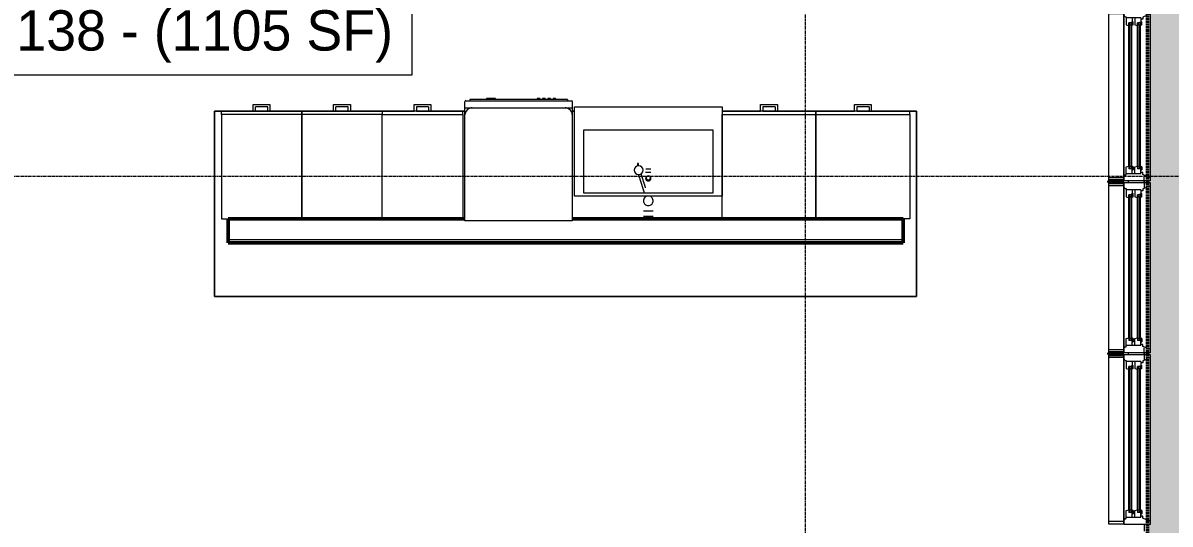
# Model space of a CAD drawing. Header units: inches. Extents: x -4235 to -464, y 9706 to 12338.
# Drawn here: x -2348.3 to -2091.8, y 10089.5 to 10201.5 of the extents above; entities that cross this region are included whole.
import ezdxf

# ---------------------------------------------------------------- set-up
doc = ezdxf.new("R2010")
doc.units = ezdxf.units.IN
doc.header["$MEASUREMENT"] = 0
doc.linetypes.add('Dash 1_16_', pattern=[0.125, 0.0625, -0.0625])
doc.linetypes.add('Grid Line 1_2_', pattern=[0.875, 0.5, -0.125, 0.125, -0.125])
for name, color, linetype, lineweight in [('0-1', 7, 'Continuous', 5), ('0-2', 10, 'Continuous', 9), ('A-AREA-IDEN', 2, 'Continuous', 9), ('A-CLNG-PATT-1', 253, 'Continuous', 13), ('A-GLAZ-1', 151, 'Continuous', 9), ('A-GLAZ-2', 151, 'Continuous', 20), ('A-WALL', 113, 'Continuous', 13), ('A-WALL-1', 7, 'Continuous', 50), ('A-WALL-2', 250, 'Continuous', 13), ('A-WALL-3', 10, 'Continuous', 9), ('A-WALL-4', 254, 'Continuous', 9), ('A-WALL-5', 113, 'Continuous', 9), ('A-WALL-6', 113, 'Continuous', 50), ('C-PROP-LINE-1', 91, 'Dash 1_16_', 50), ('P-SANR-FIXT-1', 10, 'Continuous', 9), ('P-SANR-FIXT-2', 254, 'Continuous', 9), ('Q-CASE-2', 10, 'Continuous', 9), ('Q-SPCQ-1', 10, 'Continuous', 9), ('S-GRID-1', 1, 'Grid Line 1_2_', 9)]:
    doc.layers.add(name, color=color, linetype=linetype, lineweight=lineweight)
doc.styles.add('Century Gothic', font='ufonts.com_century-gothic.ttf', dxfattribs={"height": 9})

# ---------------------------------------------------------------- blocks, each defined once
blk = doc.blocks.new('Dishwasher_15404 - 34_ counter-2817256-BACKGROUND - RCP - 1ST FLOOR')
at = {"layer": 'Q-SPCQ-1'}
for p, q in [((0, -24), (0, 0)), ((0, 0), (23.68, 0)), ((23.68, 0), (25.25, 0)), ((25.25, 0), (26.68, 0)), ((25.25, 0), (25.25, -1.57)), ((25.25, -1.57), (25.25, -22.43)), ((26.87, -0.2), (26.87, -23.8)), ((27.12, -1.09), (26.87, -1.09)), ((27.12, -2.61), (27.12, -1.09)), ((27.12, -3.81), (27.12, -2.61)), ((27.12, -20.19), (27.12, -3.81)), ((27.37, -4.82), (27.12, -4.82)), ((27.37, -5.81), (27.37, -4.82)), ((27.12, -6.79), (27.37, -6.79)), ((27.37, -6.79), (27.37, -5.81)), ((27.37, -16.15), (27.12, -16.15)), ((27.37, -16.74), (27.12, -16.74)), ((27.37, -17.33), (27.12, -17.33)), ((27.37, -17.92), (27.12, -17.92)), ((27.37, -16.74), (27.37, -16.15)), ((27.37, -17.92), (27.37, -17.33)), ((27.37, -18.51), (27.12, -18.51)), ((27.37, -19.1), (27.12, -19.1)), ((27.37, -19.69), (27.12, -19.69)), ((27.12, -21.39), (27.12, -20.19)), ((27.37, -20.28), (27.12, -20.28)), ((27.37, -19.1), (27.37, -18.51)), ((27.37, -20.28), (27.37, -19.69)), ((25.25, -22.43), (25.25, -24)), ((27.12, -22.91), (26.87, -22.91)), ((27.12, -22.91), (27.12, -21.39)), ((23.68, -24), (0, -24)), ((25.25, -24), (23.68, -24)), ((26.68, -24), (25.25, -24))]:
    blk.add_line(p, q, dxfattribs=at)
for centre, radius, start, end in [((26.68, -0.2), 0.197, 0, 90), ((23.68, -1.57), 1.57, 0, 90), ((23.68, -1.57), 1.57, 32.077, 42.3359), ((23.68, -1.57), 1.57, 17.8182, 27.5266), ((23.68, -1.57), 1.57, 0, 13.6425), ((26.68, -0.2), 0.197, 15, 90), ((23.68, -22.43), 1.57, 270, 0), ((23.68, -22.43), 1.57, 332.4734, 342.1818), ((23.68, -22.43), 1.57, 346.3575, 0), ((23.68, -22.43), 1.57, 317.6641, 327.923), ((26.68, -23.8), 0.197, 270, 0)]:
    blk.add_arc(centre, radius, start, end, dxfattribs=at)
blk = doc.blocks.new('Base Cabinet 3 Drawer 230 - Base Cabinet 3 Drawer 230 21_-2554957-BACKGROUND - RCP - 1ST FLOOR')
at = {"layer": 'Q-CASE-2'}
for p, q in [((-9.76, -23.25), (-9.76, 0)), ((-9.76, 0), (11.24, 0)), ((11.24, 0), (11.24, -23.25)), ((-9.76, -23.25), (-9.76, -24)), ((11.24, -23.25), (-9.76, -23.25)), ((-9.76, -24), (11.24, -24)), ((-0.64, -24), (-1.14, -24)), ((-1.14, -25.5), (-1.14, -24)), ((2.61, -25.5), (-1.14, -25.5)), ((-0.64, -25), (-0.64, -24)), ((-0.64, -25), (2.11, -25)), ((2.11, -25), (2.11, -24)), ((2.11, -24), (2.61, -24)), ((2.61, -24), (2.61, -25.5)), ((11.24, -24), (11.24, -23.25))]:
    blk.add_line(p, q, dxfattribs=at)
blk = doc.blocks.new('Base Cabinet 3 Drawer 230 - Base Cabinet 3 Drawer 230 18_-2579417-BACKGROUND - RCP - 1ST FLOOR')
at = {"layer": 'Q-CASE-2'}
for p, q in [((-8.26, 24), (9.74, 24)), ((-8.26, 23.25), (-8.26, 24)), ((9.74, 23.25), (-8.26, 23.25)), ((-8.26, 23.25), (-8.26, 0)), ((-1.14, 24), (-1.14, 25.5)), ((-1.14, 25.5), (2.61, 25.5)), ((-1.14, 24), (-0.64, 24)), ((2.11, 25), (-0.64, 25)), ((-0.64, 24), (-0.64, 25)), ((2.11, 24), (2.11, 25)), ((2.61, 24), (2.11, 24)), ((2.61, 25.5), (2.61, 24)), ((9.74, 24), (9.74, 23.25)), ((9.74, 0), (9.74, 23.25)), ((-8.26, 0), (9.74, 0))]:
    blk.add_line(p, q, dxfattribs=at)
blk = doc.blocks.new('Base Cabinet 4 Drawer 254 - Base Cabinet 4 Drawer 254 18_-2556185-BACKGROUND - RCP - 1ST FLOOR')
at = {"layer": 'Q-CASE-2'}
for p, q in [((-8.26, -23.25), (-8.26, 0)), ((-8.26, 0), (9.74, 0)), ((9.74, 0), (9.74, -23.25)), ((-8.26, -23.25), (-8.26, -24)), ((9.74, -23.25), (-8.26, -23.25)), ((-8.26, -24), (9.74, -24)), ((-0.64, -24), (-1.14, -24)), ((-1.14, -25.5), (-1.14, -24)), ((2.61, -25.5), (-1.14, -25.5)), ((-0.64, -25), (-0.64, -24)), ((-0.64, -25), (2.11, -25)), ((2.11, -25), (2.11, -24)), ((2.11, -24), (2.61, -24)), ((2.61, -24), (2.61, -25.5)), ((9.74, -24), (9.74, -23.25))]:
    blk.add_line(p, q, dxfattribs=at)
blk = doc.blocks.new('kitchen_faucet_14143 - kitchen_faucet_14143-V38-BACKGROUND - RCP - 1ST FLOOR')
at = {"layer": 'P-SANR-FIXT-1'}
for p, q in [((-7.09, 0.57), (-7.09, -0.57)), ((-6.3, 0.59), (-6.3, -0.59)), ((-4.89, 0.59), (-4.97, 0.59)), ((-7.81, -2.2), (-8.24, -2.2)), ((-8.24, -2.4), (-7.78, -2.4)), ((-4.97, -0.59), (-4.89, -0.59))]:
    blk.add_line(p, q, dxfattribs=at)
at = {"layer": 'P-SANR-FIXT-1', "flags": 128}
for points in [[(-2.85, -0.59), (-2.9, -0.61), (-2.96, -0.62), (-3.02, -0.64), (-3.08, -0.66), (-3.14, -0.68), (-3.19, -0.7), (-3.25, -0.72), (-3.31, -0.74), (-3.37, -0.76), (-3.43, -0.77), (-3.49, -0.79), (-3.55, -0.81), (-3.61, -0.83), (-3.67, -0.85), (-3.73, -0.87), (-3.79, -0.89), (-3.85, -0.91), (-3.91, -0.92), (-3.97, -0.94), (-4.03, -0.96), (-4.09, -0.98), (-4.15, -1), (-4.21, -1.02), (-4.26, -1.04), (-4.32, -1.05), (-4.94, -1.25), (-4.99, -1.27), (-5.04, -1.28), (-5.09, -1.3), (-5.15, -1.31), (-5.2, -1.33), (-5.44, -1.41), (-5.48, -1.42), (-5.53, -1.43), (-5.57, -1.45), (-5.62, -1.46), (-5.66, -1.48), (-5.7, -1.49), (-5.75, -1.5), (-5.79, -1.52), (-5.83, -1.53), (-5.87, -1.54), (-5.91, -1.56), (-5.95, -1.57), (-5.99, -1.58), (-6.02, -1.59)], [(-1.8, -0.88), (-1.85, -0.89), (-1.9, -0.91), (-1.96, -0.93), (-2.01, -0.94), (-2.06, -0.96), (-2.12, -0.98), (-2.18, -1), (-2.23, -1.01), (-2.29, -1.03), (-2.34, -1.05), (-2.4, -1.07), (-2.46, -1.09), (-2.52, -1.1), (-2.57, -1.12), (-2.63, -1.14), (-2.69, -1.16), (-2.75, -1.18), (-2.81, -1.2), (-2.87, -1.21), (-2.93, -1.23), (-2.99, -1.25), (-3.05, -1.27), (-3.1, -1.29), (-3.16, -1.31), (-3.22, -1.33), (-3.28, -1.35), (-3.34, -1.37), (-3.4, -1.38), (-3.46, -1.4), (-3.52, -1.42), (-3.58, -1.44), (-3.64, -1.46), (-3.7, -1.48), (-3.76, -1.5), (-3.82, -1.52), (-3.88, -1.53), (-3.94, -1.55), (-4, -1.57), (-4.05, -1.59), (-4.11, -1.61), (-4.74, -1.8), (-4.79, -1.82), (-4.84, -1.84), (-4.89, -1.85), (-4.94, -1.87), (-4.99, -1.89), (-5.22, -1.96), (-5.27, -1.97), (-5.32, -1.99), (-5.36, -2), (-5.41, -2.02), (-5.45, -2.03), (-5.49, -2.04), (-5.54, -2.06), (-5.58, -2.07), (-5.62, -2.08), (-5.66, -2.1), (-5.7, -2.11), (-5.74, -2.12), (-5.78, -2.13), (-5.82, -2.15), (-5.85, -2.16)]]:
    blk.add_lwpolyline(points, dxfattribs=at)
at = {"layer": 'P-SANR-FIXT-1'}
for start, end in [(0, 180), (180, 360)]:
    blk.add_arc((-6.83, -2.16), 0.984, start, end, dxfattribs=at)
for centre, major_axis, ratio, start_param, end_param in [((-5.14, 0), (0, 0.492), 0.906308, 4.712389, 7.853982), ((-4.97, 0), (0, 0.591), 0.906308, 4.712389, 6.98609), ((-4.97, 0), (0, 0.492), 0.906308, 4.712389, 6.471856), ((-8.24, -2.3), (0, 0.0984), 0.984808, 5.759587, 7.853982), ((-8.24, -2.3), (0, 0.0984), 0.984808, 1.570796, 3.665191), ((-5.14, 0), (0, 0.492), 0.906308, 1.570796, 4.712389), ((-4.97, 0), (0, 0.591), 0.906308, 2.356194, 4.712389), ((-4.97, 0), (0, 0.492), 0.906308, 2.952922, 4.712389)]:
    blk.add_ellipse(centre, major_axis=major_axis, ratio=ratio, start_param=start_param, end_param=end_param, dxfattribs=at)
at = {"layer": 'P-SANR-FIXT-2'}
for p, q in [((2.26, 0.94), (2.26, 1.08)), ((2.26, 0.28), (2.26, 0.94)), ((2.26, -0.54), (2.26, 0.28)), ((2.34, 1.08), (2.34, 0)), ((3.44, 0.28), (3.44, 1.08)), ((3.44, -0.28), (3.44, 0.28)), ((2.26, -1.05), (2.26, -0.54)), ((2.26, -1.08), (2.26, -1.05)), ((2.34, 0), (2.34, -0.77)), ((2.34, -0.77), (2.34, -0.94)), ((2.34, -0.94), (2.34, -1.05)), ((2.34, -1.05), (2.34, -1.08)), ((3.44, -0.54), (3.44, -0.28)), ((3.44, -0.94), (3.44, -0.54)), ((3.44, -1.08), (3.44, -0.94))]:
    blk.add_line(p, q, dxfattribs=at)
at = {"layer": 'P-SANR-FIXT-2', "flags": 128}
blk.add_lwpolyline([(-0.92, -0.6), (-0.96, -0.61), (-1, -0.63), (-1.04, -0.64)], dxfattribs=at)
at = {"layer": 'P-SANR-FIXT-2'}
for start, end in [(150, 164.9715), (105, 150), (60, 105), (45, 60), (0, 45), (315, 360), (195.0285, 285), (285, 300), (300, 315)]:
    blk.add_arc((0, 0), 1.08, start, end, dxfattribs=at)
blk = doc.blocks.new('CTR - 1st Phase - Unit Layouts_rvt-1-BACKGROUND - RCP - 1ST FLOOR')
at = {"layer": 'A-WALL-1'}
for p, q in [((-2302.45, 10157.75), (-2249.47, 10157.75)), ((-2302.45, 10152.37), (-2302.45, 10157.75)), ((-2225.47, 10157.75), (-2151.45, 10157.75)), ((-2151.45, 10157.75), (-2151.45, 10152.37)), ((-2151.45, 10152.37), (-2302.45, 10152.37))]:
    blk.add_line(p, q, dxfattribs=at)
at = {"layer": 'A-WALL-2'}
blk.add_line((-2151.45, 10153), (-2302.45, 10153), dxfattribs=at)
at = {"layer": 'A-WALL-3'}
for p, q in [((-2305.47, 10140.37), (-2305.47, 10181.75)), ((-2305.47, 10181.75), (-2296.85, 10181.75)), ((-2296.35, 10181.75), (-2296.85, 10181.75)), ((-2296.35, 10181.75), (-2293.6, 10181.75)), ((-2293.1, 10181.75), (-2293.6, 10181.75)), ((-2293.1, 10181.75), (-2278.85, 10181.75)), ((-2278.35, 10181.75), (-2278.85, 10181.75)), ((-2278.35, 10181.75), (-2275.6, 10181.75)), ((-2275.1, 10181.75), (-2275.6, 10181.75)), ((-2275.1, 10181.75), (-2260.85, 10181.75)), ((-2260.35, 10181.75), (-2260.85, 10181.75)), ((-2260.35, 10181.75), (-2257.6, 10181.75)), ((-2257.1, 10181.75), (-2257.6, 10181.75)), ((-2257.1, 10181.75), (-2249.47, 10181.75)), ((-2225.47, 10181.75), (-2224.97, 10181.75)), ((-2191.97, 10181.75), (-2183.35, 10181.75)), ((-2182.87, 10181.75), (-2183.35, 10181.75)), ((-2182.85, 10181.75), (-2180.1, 10181.75)), ((-2179.6, 10181.75), (-2180.1, 10181.75)), ((-2179.6, 10181.75), (-2162.35, 10181.75)), ((-2161.85, 10181.75), (-2162.35, 10181.75)), ((-2161.85, 10181.75), (-2159.1, 10181.75)), ((-2158.6, 10181.75), (-2159.1, 10181.75)), ((-2158.6, 10181.75), (-2148.45, 10181.75)), ((-2148.45, 10181.75), (-2148.45, 10140.37)), ((-2148.45, 10140.37), (-2305.47, 10140.37))]:
    blk.add_line(p, q, dxfattribs=at)
at = {"layer": 'A-WALL-4'}
for p, q in [((-2296.85, 10181.75), (-2305.47, 10181.75)), ((-2305.47, 10181.75), (-2305.47, 10140.37)), ((-2293.6, 10181.75), (-2296.35, 10181.75)), ((-2278.85, 10181.75), (-2293.1, 10181.75)), ((-2275.6, 10181.75), (-2278.35, 10181.75)), ((-2260.85, 10181.75), (-2275.1, 10181.75)), ((-2257.6, 10181.75), (-2260.35, 10181.75)), ((-2249.47, 10181.75), (-2257.1, 10181.75)), ((-2224.97, 10181.75), (-2225.47, 10181.75)), ((-2183.35, 10181.75), (-2191.97, 10181.75)), ((-2180.1, 10181.75), (-2182.85, 10181.75)), ((-2162.35, 10181.75), (-2179.6, 10181.75)), ((-2159.1, 10181.75), (-2161.85, 10181.75)), ((-2148.45, 10181.75), (-2158.6, 10181.75)), ((-2148.45, 10140.37), (-2148.45, 10181.75)), ((-2302.45, 10157.75), (-2249.47, 10157.75)), ((-2302.45, 10152.37), (-2302.45, 10157.75)), ((-2225.47, 10157.75), (-2151.45, 10157.75)), ((-2151.45, 10152.37), (-2151.45, 10157.75)), ((-2151.45, 10152.37), (-2302.45, 10152.37)), ((-2305.47, 10140.37), (-2148.45, 10140.37))]:
    blk.add_line(p, q, dxfattribs=at)
at = {"layer": 'P-SANR-FIXT-1'}
for p, q in [((-2224.97, 10182.76), (-2191.97, 10182.76)), ((-2224.97, 10162.8), (-2224.97, 10182.76)), ((-2191.97, 10182.76), (-2191.97, 10162.8)), ((-2222.97, 10177.51), (-2222.97, 10163.55)), ((-2193.97, 10177.51), (-2222.97, 10177.51)), ((-2193.97, 10163.55), (-2193.97, 10177.51)), ((-2222.97, 10163.55), (-2193.97, 10163.55)), ((-2191.97, 10162.8), (-2224.97, 10162.8))]:
    blk.add_line(p, q, dxfattribs=at)
at = {"layer": '0-2'}
for name, p, rotation in [('Dishwasher_15404 - 34_ counter-2817256-BACKGROUND - RCP - 1ST FLOOR', (-2249.47, 10157.25), 90.00000000010067), ('Base Cabinet 4 Drawer 254 - Base Cabinet 4 Drawer 254 18_-2556185-BACKGROUND - RCP - 1ST FLOOR', (-2258.24, 10157.75), 180), ('Base Cabinet 3 Drawer 230 - Base Cabinet 3 Drawer 230 21_-2554957-BACKGROUND - RCP - 1ST FLOOR', (-2180.74, 10157.75), 180), ('Base Cabinet 3 Drawer 230 - Base Cabinet 3 Drawer 230 21_-2554957-BACKGROUND - RCP - 1ST FLOOR', (-2159.74, 10157.75), 180), ('kitchen_faucet_14143 - kitchen_faucet_14143-V38-BACKGROUND - RCP - 1ST FLOOR', (-2208.47, 10161.76), 270.0000000000063)]:
    blk.add_blockref(name, p, dxfattribs=dict(at, rotation=rotation))
for p in [(-2295.71, 10157.75), (-2277.71, 10157.75)]:
    blk.add_blockref('Base Cabinet 3 Drawer 230 - Base Cabinet 3 Drawer 230 18_-2579417-BACKGROUND - RCP - 1ST FLOOR', p, dxfattribs=at)
blk = doc.blocks.new('Window-Double_Hung-Andersen-400_Series-Tilt_Wash - DOUBLE HUNG - COTTAGE - 1ST FLOOR-2889437-BACKGROUND - RCP - 1ST FLOOR')
at = {"layer": 'A-GLAZ-1'}
for p, q in [((-18.95, 4.31), (18.95, 4.31)), ((-18.95, 0.94), (-18.95, 4.31)), ((-18.32, 0.94), (-18.32, 4.31)), ((18.32, 0.94), (18.32, 4.31)), ((18.95, 4.31), (18.95, 0.94)), ((18.95, 0.94), (-18.95, 0.94)), ((-16.29, -0.31), (-15.7, -0.31)), ((-16.29, -0.69), (-15.7, -0.69)), ((-16.29, -2.25), (-15.7, -2.25)), ((-15.82, -0.69), (-15.82, -0.31)), ((-15.82, -2.63), (-15.82, -2.25)), ((-15.7, -0.19), (15.7, -0.19)), ((-15.7, -0.31), (15.7, -0.31)), ((-15.7, -0.69), (15.7, -0.69)), ((-15.7, -0.81), (15.7, -0.81)), ((-15.7, -2.13), (15.7, -2.13)), ((-15.7, -2.25), (15.7, -2.25)), ((16.29, -0.31), (15.7, -0.31)), ((16.29, -0.69), (15.7, -0.69)), ((16.29, -2.25), (15.7, -2.25)), ((15.82, -0.69), (15.82, -0.31)), ((15.82, -2.63), (15.82, -2.25)), ((-16.29, -2.63), (-15.7, -2.63)), ((-15.7, -2.63), (15.7, -2.63)), ((-15.7, -2.75), (15.7, -2.75)), ((16.29, -2.63), (15.7, -2.63))]:
    blk.add_line(p, q, dxfattribs=at)
at = {"layer": 'A-GLAZ-2'}
for p, q in [((-19.01, 0.94), (19.01, 0.94)), ((-19.01, -4.94), (-19.01, 0.94)), ((-17.67, 0.66), (-18, 0.94)), ((-17.67, 0.66), (-17.67, 0.44)), ((-17.67, 0.44), (-15.86, 0.44)), ((-17.42, -2.87), (-17.42, 0.44)), ((-15.86, 0.44), (-15.7, -0.19)), ((15.86, 0.44), (15.7, -0.19)), ((17.67, 0.44), (15.86, 0.44)), ((17.42, -2.87), (17.42, 0.44)), ((17.67, 0.66), (18, 0.94)), ((17.67, 0.66), (17.67, 0.44)), ((19.01, 0.94), (19.01, -4.94)), ((-17.42, -0.94), (-16.57, -0.94)), ((-17.42, -1.5), (-15.86, -1.5)), ((-16.57, -0.81), (-16.57, -1.16)), ((-15.7, -0.81), (-16.57, -0.81)), ((-15.86, -1.16), (-16.57, -1.16)), ((-16.29, -0.81), (-16.29, -0.19)), ((-15.7, -0.19), (-16.29, -0.19)), ((-16.29, -2.75), (-16.29, -2.13)), ((-15.7, -2.13), (-16.29, -2.13)), ((-15.86, -1.16), (-15.7, -0.81)), ((-15.86, -1.5), (-15.7, -2.13)), ((15.7, -0.19), (16.29, -0.19)), ((15.86, -1.16), (15.7, -0.81)), ((15.7, -0.81), (16.57, -0.81)), ((15.86, -1.5), (15.7, -2.13)), ((15.7, -2.13), (16.29, -2.13)), ((15.86, -1.16), (16.57, -1.16)), ((17.42, -1.5), (15.86, -1.5)), ((16.29, -0.81), (16.29, -0.19)), ((16.29, -2.75), (16.29, -2.13)), ((16.57, -0.81), (16.57, -1.16)), ((17.42, -0.94), (16.57, -0.94)), ((-19.01, -3.56), (-20.51, -3.56)), ((19.01, -4.94), (-19.01, -4.94)), ((-18.2, -4.12), (-17.92, -4.12)), ((-18.2, -4.94), (-18.2, -4.12)), ((-17.92, -4.12), (-17.61, -3.31)), ((-17.61, -3.31), (-17.14, -3.31)), ((-17.42, -2.87), (-16.57, -2.87)), ((-17.14, -3.31), (-17.14, -2.87)), ((-16.57, -2.75), (-16.57, -3.09)), ((-15.7, -2.75), (-16.57, -2.75)), ((-15.86, -3.09), (-16.57, -3.09)), ((-15.86, -3.09), (-15.7, -2.75)), ((15.86, -3.09), (15.7, -2.75)), ((15.7, -2.75), (16.57, -2.75)), ((15.86, -3.09), (16.57, -3.09)), ((16.57, -2.75), (16.57, -3.09)), ((17.42, -2.87), (16.57, -2.87)), ((17.14, -3.31), (17.14, -2.87)), ((17.61, -3.31), (17.14, -3.31)), ((17.92, -4.12), (17.61, -3.31)), ((18.2, -4.12), (17.92, -4.12)), ((18.2, -4.94), (18.2, -4.12)), ((19.01, -3.56), (20.51, -3.56))]:
    blk.add_line(p, q, dxfattribs=at)
blk = doc.blocks.new('Family - ___-2835903-BACKGROUND - RCP - 1ST FLOOR')
at = {"layer": 'C-PROP-LINE-1'}
blk.add_line((-2096.82, 10009.09), (-2096.82, 10822.49), dxfattribs=at)

msp = doc.modelspace()

# ---------------------------------------------------------------- hatches: boundary and pattern name
at = {"layer": 'A-CLNG-PATT-1'}
h = msp.add_hatch(dxfattribs=at)
h.set_pattern_fill('FP_8', color=256, style=0, pattern_type=2)
h.set_pattern_definition([(90, (-2963.524, 11049.389), (4, -2e-16), []), (0, (-2963.524, 11049.389), (8, -8), [4, -28]), (0, (-2959.524, 11065.389), (8, -8), [4, -28])])
h.paths.add_polyline_path([(-3860.47, 9980.44), (-3831.82, 10009.09), (-3831.82, 10051.37), (-3832.45, 10051.37), (-3832.45, 10089.39), (-3831.82, 10089.39), (-3831.82, 10127.98), (-3832.45, 10127.98), (-3832.45, 10166), (-3831.82, 10166), (-3831.82, 10167.33), (-3832.73, 10167.33), (-3832.73, 10203.45), (-3831.82, 10203.45), (-3831.82, 10213.15), (-3831.89, 10213.15), (-3831.89, 10212.15), (-3832.69, 10212.15), (-3832.69, 10213.15), (-3834.54, 10213.15), (-3834.57, 10213.01), (-3835.27, 10211.79), (-3836.35, 10210.89), (-3837.8, 10210.41), (-3839.08, 10210.41), (-3840.41, 10210.89), (-3841.51, 10211.83), (-3842.19, 10213.01), (-3842.44, 10214.4), (-3842.19, 10215.79), (-3841.71, 10216.69), (-3860.47, 10216.69), (-3860.47, 9996.98)], flags=0)
h.paths.add_polyline_path([(-2068.17, 9980.44), (-2068.17, 10851.14), (-2096.82, 10822.49), (-2096.82, 10780.21), (-2096.2, 10780.21), (-2096.2, 10742.19), (-2096.82, 10742.19), (-2096.82, 10703.41), (-2096.2, 10703.41), (-2096.2, 10665.39), (-2096.82, 10665.39), (-2096.82, 10665.01), (-2096.2, 10665.01), (-2096.2, 10626.99), (-2096.82, 10626.99), (-2096.82, 10571.43), (-2095.82, 10571.43), (-2095.82, 10542.43), (-2096.82, 10542.43), (-2096.82, 10511.41), (-2096.2, 10511.41), (-2096.2, 10473.39), (-2096.82, 10473.39), (-2096.82, 10396.21), (-2096.2, 10396.21), (-2096.2, 10358.19), (-2096.82, 10358.19), (-2096.82, 10357.81), (-2096.2, 10357.81), (-2096.2, 10319.79), (-2096.82, 10319.79), (-2096.82, 10290.15), (-2095.82, 10290.15), (-2095.82, 10261.15), (-2096.82, 10261.15), (-2096.82, 10204.21), (-2096.2, 10204.21), (-2096.2, 10166.19), (-2096.82, 10166.19), (-2096.82, 10165.81), (-2096.2, 10165.81), (-2096.2, 10127.79), (-2096.82, 10127.79), (-2096.82, 10127.41), (-2096.2, 10127.41), (-2096.2, 10089.39), (-2096.82, 10089.39), (-2096.82, 10009.09), (-2070.75, 9983.01)], flags=0)
h.paths.add_polyline_path([(-3834.32, 10215.65), (-3832.69, 10215.65), (-3832.69, 10216.65), (-3831.89, 10216.65), (-3831.89, 10215.65), (-3831.82, 10215.65), (-3831.82, 10242.99), (-3832.45, 10242.99), (-3832.45, 10281.01), (-3831.82, 10281.01), (-3831.82, 10362.63), (-3832.82, 10362.63), (-3832.82, 10391.63), (-3831.82, 10391.63), (-3831.82, 10434.99), (-3832.45, 10434.99), (-3832.45, 10473.01), (-3831.82, 10473.01), (-3831.82, 10473.77), (-3832.45, 10473.77), (-3832.45, 10511.79), (-3831.82, 10511.79), (-3831.82, 10569.59), (-3831.89, 10569.59), (-3831.89, 10568.59), (-3832.69, 10568.59), (-3832.69, 10569.59), (-3834.54, 10569.59), (-3834.57, 10569.45), (-3835.33, 10568.18), (-3836.35, 10567.33), (-3837.8, 10566.84), (-3839.08, 10566.84), (-3840.41, 10567.33), (-3841.51, 10568.27), (-3842.19, 10569.45), (-3842.44, 10570.84), (-3842.19, 10572.23), (-3841.49, 10573.45), (-3840.41, 10574.35), (-3838.96, 10574.83), (-3837.68, 10574.83), (-3836.35, 10574.35), (-3835.25, 10573.41), (-3834.57, 10572.23), (-3834.54, 10572.09), (-3832.69, 10572.09), (-3832.69, 10573.09), (-3831.89, 10573.09), (-3831.89, 10572.09), (-3831.82, 10572.09), (-3831.82, 10588.78), (-3832.45, 10588.78), (-3832.45, 10626.8), (-3831.82, 10626.8), (-3831.82, 10627.18), (-3832.45, 10627.18), (-3832.45, 10665.2), (-3831.82, 10665.2), (-3831.82, 10745.63), (-3832.82, 10745.63), (-3832.82, 10774.63), (-3831.82, 10774.63), (-3831.82, 10780.97), (-3832.45, 10780.97), (-3832.45, 10818.99), (-3831.82, 10818.99), (-3831.82, 10857.77), (-3832.45, 10857.77), (-3832.45, 10895.79), (-3831.82, 10895.79), (-3831.82, 10901.49), (-3832.82, 10901.49), (-3832.82, 10930.49), (-3831.82, 10930.49), (-3831.82, 10961.34), (-3831.89, 10961.34), (-3831.89, 10960.34), (-3832.69, 10960.34), (-3832.69, 10961.34), (-3834.54, 10961.34), (-3834.57, 10961.2), (-3835.27, 10959.98), (-3836.35, 10959.08), (-3837.8, 10958.59), (-3839.08, 10958.59), (-3840.41, 10959.08), (-3841.51, 10960.02), (-3842.19, 10961.2), (-3842.44, 10962.59), (-3842.19, 10963.98), (-3841.49, 10965.2), (-3840.41, 10966.1), (-3838.96, 10966.58), (-3837.68, 10966.58), (-3836.35, 10966.1), (-3835.25, 10965.16), (-3834.57, 10963.98), (-3834.54, 10963.84), (-3832.69, 10963.84), (-3832.69, 10964.84), (-3831.89, 10964.84), (-3831.89, 10963.84), (-3831.82, 10963.84), (-3831.82, 10973.54), (-3832.73, 10973.54), (-3832.73, 11009.66), (-3831.82, 11009.66), (-3831.82, 11011.18), (-3832.45, 11011.18), (-3832.45, 11049.2), (-3831.82, 11049.2), (-3831.82, 11049.58), (-3832.45, 11049.58), (-3832.45, 11087.6), (-3831.82, 11087.6), (-3831.82, 11403.73), (-3831.89, 11403.73), (-3831.89, 11402.73), (-3832.69, 11402.73), (-3832.69, 11403.73), (-3834.54, 11403.73), (-3834.57, 11403.6), (-3835.27, 11402.38), (-3836.35, 11401.47), (-3837.8, 11400.99), (-3839.08, 11400.99), (-3840.41, 11401.47), (-3841.51, 11402.42), (-3842.19, 11403.6), (-3842.44, 11404.98), (-3842.19, 11406.37), (-3841.49, 11407.59), (-3840.41, 11408.5), (-3838.96, 11408.98), (-3837.68, 11408.98), (-3836.35, 11408.5), (-3835.25, 11407.55), (-3834.57, 11406.37), (-3834.54, 11406.23), (-3832.69, 11406.23), (-3832.69, 11407.23), (-3831.89, 11407.23), (-3831.89, 11406.23), (-3831.82, 11406.23), (-3831.82, 11433.64), (-3860.47, 11433.64), (-3860.47, 11013.86), (-3833.89, 11013.86), (-3833.89, 11013.11), (-3860.47, 11013.11), (-3860.47, 10217.44), (-3840.93, 10217.48), (-3840.41, 10217.92), (-3838.96, 10218.4), (-3837.68, 10218.4), (-3836.35, 10217.92), (-3835.79, 10217.44), (-3833.32, 10217.44), (-3833.32, 10216.69), (-3835.09, 10216.69), (-3834.57, 10215.79), (-3834.54, 10215.65)], flags=0)
h.paths.add_polyline_path([(-2068.17, 11247.64), (-2068.17, 12118.34), (-2096.82, 12089.69), (-2096.82, 11970.8), (-2096.2, 11970.8), (-2096.2, 11932.78), (-2096.82, 11932.78), (-2096.82, 11932.4), (-2096.2, 11932.4), (-2096.2, 11894.38), (-2096.82, 11894.38), (-2096.82, 11840.75), (-2095.82, 11840.75), (-2095.82, 11811.75), (-2096.82, 11811.75), (-2096.82, 11778.8), (-2096.2, 11778.8), (-2096.2, 11740.78), (-2096.82, 11740.78), (-2096.82, 11740.4), (-2096.2, 11740.4), (-2096.2, 11702.38), (-2096.82, 11702.38), (-2096.82, 11663.6), (-2096.2, 11663.6), (-2096.2, 11625.58), (-2096.82, 11625.58), (-2096.82, 11557.35), (-2095.82, 11557.35), (-2095.82, 11528.35), (-2096.82, 11528.35), (-2096.82, 11471.79), (-2096.2, 11471.79), (-2096.2, 11433.77), (-2096.82, 11433.77), (-2096.82, 11433.39), (-2096.2, 11433.39), (-2096.2, 11395.37), (-2096.82, 11395.37), (-2096.82, 11356.4), (-2096.2, 11356.4), (-2096.2, 11318.38), (-2096.82, 11318.38), (-2096.82, 11276.29), (-2070.75, 11250.21)], flags=0)
h.paths.add_polyline_path([(-3841.98, 11548.34), (-3841.49, 11549.18), (-3840.41, 11550.09), (-3838.96, 11550.57), (-3837.68, 11550.57), (-3836.35, 11550.09), (-3835.25, 11549.14), (-3834.78, 11548.34), (-3832.69, 11548.34), (-3832.69, 11548.83), (-3831.89, 11548.81), (-3831.89, 11548.34), (-3831.82, 11548.34), (-3831.82, 11775.74), (-3831.89, 11775.74), (-3831.89, 11774.74), (-3832.69, 11774.74), (-3832.69, 11775.74), (-3834.54, 11775.74), (-3834.57, 11775.6), (-3835.27, 11774.38), (-3836.35, 11773.48), (-3837.8, 11772.99), (-3839.08, 11772.99), (-3840.41, 11773.48), (-3841.51, 11774.42), (-3842.19, 11775.6), (-3842.44, 11776.99), (-3842.19, 11778.38), (-3841.49, 11779.6), (-3840.41, 11780.5), (-3838.96, 11780.98), (-3837.68, 11780.98), (-3836.35, 11780.5), (-3835.25, 11779.56), (-3834.57, 11778.38), (-3834.54, 11778.24), (-3832.69, 11778.24), (-3832.69, 11779.24), (-3831.89, 11779.24), (-3831.89, 11778.24), (-3831.82, 11778.24), (-3831.82, 11823.24), (-3860.47, 11823.24), (-3860.47, 11548.34), (-3842.19, 11548.34)], flags=0)
h.paths.add_polyline_path([(-3831.82, 11824.99), (-3831.82, 11933.34), (-3832.45, 11933.34), (-3832.45, 11971.36), (-3832.45, 11971.37), (-3832.45, 12009.39), (-3831.82, 12009.39), (-3831.82, 12032.24), (-3832.45, 12032.24), (-3832.45, 12070.27), (-3831.82, 12070.27), (-3831.82, 12089.69), (-3860.47, 12118.34), (-3860.47, 12085.69), (-3834.85, 12085.69), (-3834.85, 12084.94), (-3860.47, 12084.94), (-3860.47, 11824.99), (-3833.82, 11824.99)], flags=0)

# ---------------------------------------------------------------- linework, layer by layer
at = {"layer": 'A-AREA-IDEN', "flags": 128}
msp.add_lwpolyline([(-2352.85, 10211.32), (-2261.36, 10211.32), (-2261.36, 10189.82), (-2352.85, 10189.82)], close=True, dxfattribs=at)
at = {"layer": 'A-WALL'}
msp.add_line((-2101.14, 10166.19), (-2101.14, 10165.81), dxfattribs=at)
at = {"layer": 'A-WALL-5'}
for p, q in [((-2105.45, 10166.25), (-2105.45, 10165.75)), ((-2105.45, 10127.85), (-2105.45, 10127.79)), ((-2101.14, 10127.79), (-2101.14, 10127.41)), ((-2105.45, 10127.41), (-2105.45, 10127.35))]:
    msp.add_line(p, q, dxfattribs=at)
at = {"layer": 'A-WALL-6'}
for p, q in [((-2105.45, 10165.81), (-2105.45, 10166.19)), ((-2105.45, 10166.19), (-2102.07, 10166.19)), ((-2096.82, 10166.19), (-2096.82, 10165.81)), ((-2102.07, 10165.81), (-2105.45, 10165.81)), ((-2105.45, 10127.41), (-2105.45, 10127.79)), ((-2105.45, 10127.79), (-2102.07, 10127.79)), ((-2096.82, 10127.79), (-2096.82, 10127.41)), ((-2102.07, 10127.41), (-2105.45, 10127.41))]:
    msp.add_line(p, q, dxfattribs=at)
at = {"layer": 'S-GRID-1'}
for p, q in [((-2173.32, 9836.18), (-2173.32, 12288.89)), ((-464.45, 10167.19), (-4185.7, 10167.19))]:
    msp.add_line(p, q, dxfattribs=at)

# ---------------------------------------------------------------- block references
at = {"layer": '0-1'}
msp.add_blockref('CTR - 1st Phase - Unit Layouts_rvt-1-BACKGROUND - RCP - 1ST FLOOR', (0, 0), dxfattribs=at)
at = {"layer": 'A-GLAZ-1', "rotation": 89.99999999999882}
for p in [(-2101.14, 10185.2), (-2101.14, 10146.8), (-2101.14, 10108.4)]:
    msp.add_blockref('Window-Double_Hung-Andersen-400_Series-Tilt_Wash - DOUBLE HUNG - COTTAGE - 1ST FLOOR-2889437-BACKGROUND - RCP - 1ST FLOOR', p, dxfattribs=at)
at = {"layer": 'C-PROP-LINE-1'}
msp.add_blockref('Family - ___-2835903-BACKGROUND - RCP - 1ST FLOOR', (0, 0), dxfattribs=at)

# ---------------------------------------------------------------- texts
at = {"layer": 'A-AREA-IDEN', "insert": (-2349.85, 10204.32), "char_height": 9, "width": 103.323, "attachment_point": 1, "style": 'Century Gothic'}
msp.add_mtext('138 - (1105 SF)', dxfattribs=at)

doc.saveas('drawing.dxf')
